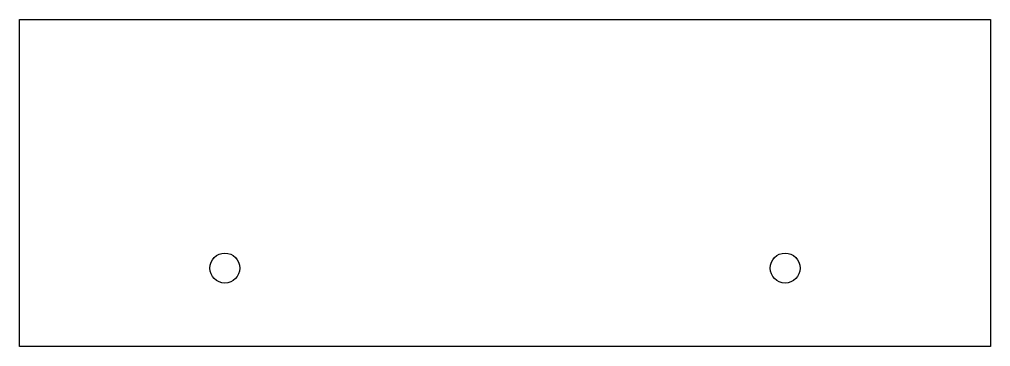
# Model space of a CAD drawing. Header units: millimetres. Extents: x 50 to 154, y 50 to 85.
import ezdxf

# ---------------------------------------------------------------- set-up
doc = ezdxf.new("R2010")
doc.units = ezdxf.units.MM

msp = doc.modelspace()

# ---------------------------------------------------------------- linework, layer by layer
for p, q in [((50, 50), (50, 85)), ((50, 85), (154, 85)), ((154, 85), (154, 50)), ((154, 50), (50, 50))]:
    msp.add_line(p, q)
for centre in [(72, 58.4), (132, 58.4)]:
    msp.add_circle(centre, 1.6)

doc.saveas('drawing.dxf')
